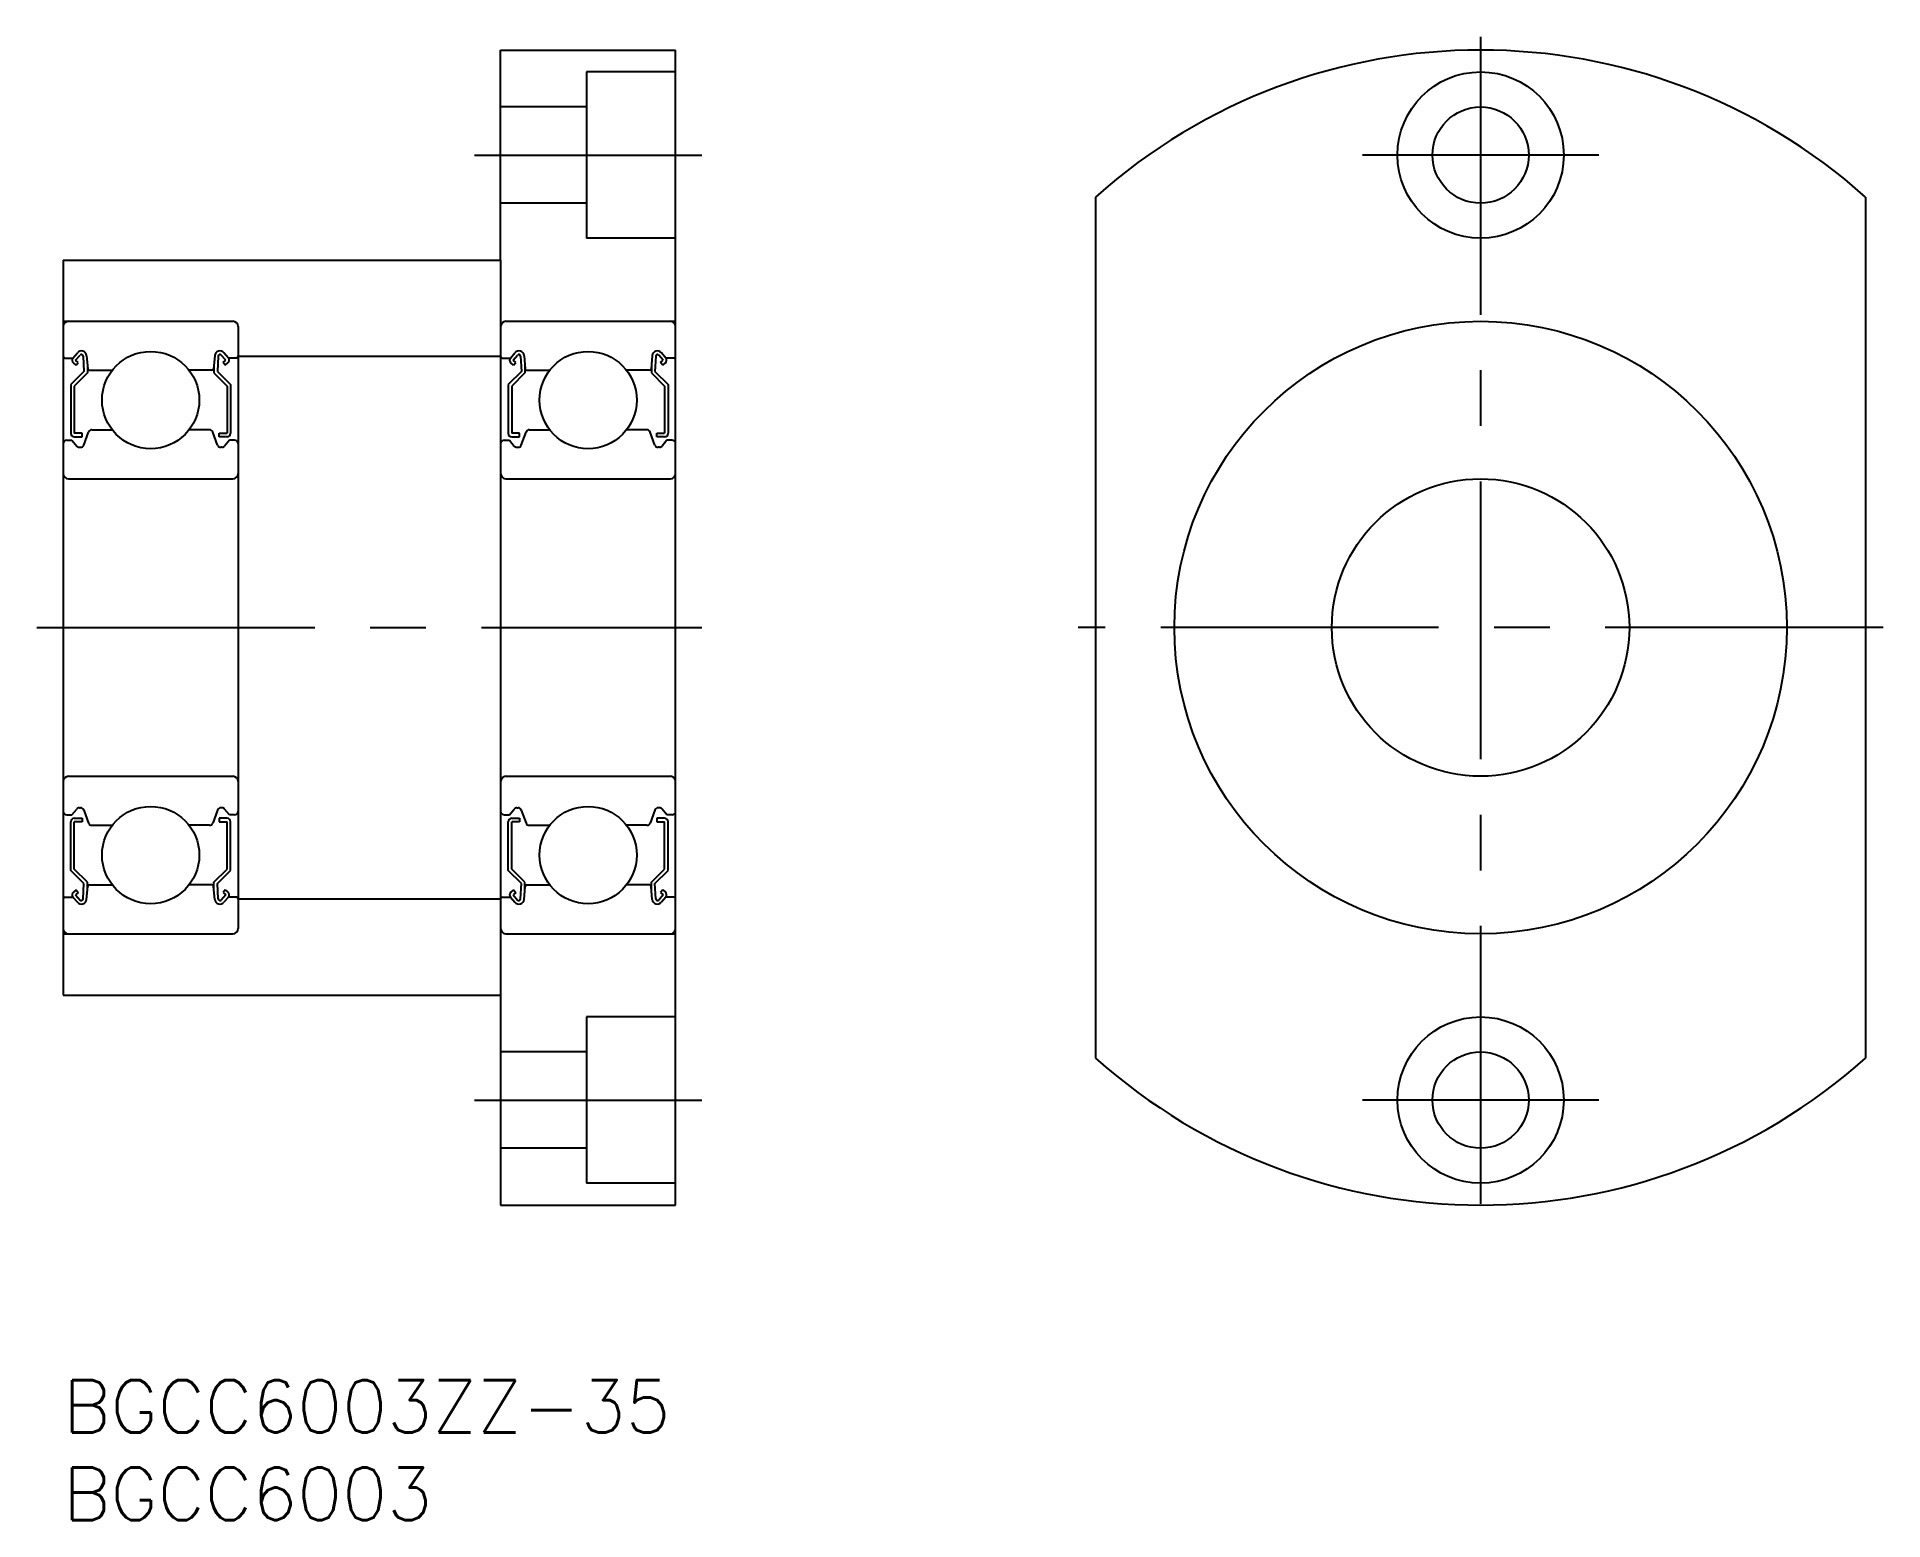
# Model space of a CAD drawing. Extents: x -2 to 104, y -8 to 77.
import ezdxf

# ---------------------------------------------------------------- set-up
doc = ezdxf.new("R2010")
doc.units = 0
doc.header["$LTSCALE"] = 0.5
doc.linetypes.add('CENTER', pattern=[50.8, 31.75, -6.35, 6.35, -6.35])
doc.linetypes.add('DASHED', pattern=[19.05, 12.7, -6.35])
for name, color, linetype in [('MSM_CENTER', 1, 'CENTER'), ('MSM_CONTINUOUS', 7, 'CONTINUOUS'), ('MSM_DASHED', 4, 'DASHED'), ('MSM_PART_NUMBER', 7, 'CONTINUOUS')]:
    doc.layers.add(name, color=color, linetype=linetype)
doc.styles.get("Standard").update_dxf_attribs({"font": 'txt.shx', "height": 3, "bigfont": 'bigfont.shx'})

msp = doc.modelspace()

# ---------------------------------------------------------------- linework, layer by layer
at = {"layer": 'MSM_CENTER'}
for p, q in [((81, 76.75), (81, 9.25)), ((23.5, 70), (36.5, 70)), ((87.75, 70), (74.25, 70)), ((-1.5, 43), (36.5, 43)), ((104, 43), (58, 43)), ((23.5, 16), (36.5, 16)), ((87.75, 16), (74.25, 16))]:
    msp.add_line(p, q, dxfattribs=at)
at = {"layer": 'MSM_CONTINUOUS'}
for p, q in [((25, 64), (25, 76)), ((25, 76), (35, 76)), ((35, 10), (35, 76)), ((29.9, 74.75), (29.9, 65.25)), ((35, 74.75), (29.9, 74.75)), ((29.9, 72.75), (25, 72.75)), ((59, 67.596748), (59, 18.403252)), ((103, 67.596748), (103, 18.403252)), ((29.9, 67.25), (25, 67.25)), ((35, 65.25), (29.9, 65.25)), ((0, 64), (25, 64)), ((0, 64), (0, 22)), ((0, 60.5), (9.7, 60.5)), ((10, 60.2), (10, 25.8)), ((25, 60.2), (25, 25.8)), ((25.3, 60.5), (35, 60.5)), ((0.1, 58.39998), (0.560027, 58.39998)), ((0.560022, 58.399974), (0.809631, 58.697479)), ((0.738, 57.98994), (0.5849, 58.118031)), ((0.712984, 58.270949), (0.963328, 58.569309)), ((0.866004, 58.142945), (0.712984, 58.270949)), ((0.738, 57.98994), (0.866004, 58.142945)), ((1.139812, 58.509951), (1.183005, 57.633024)), ((1.338315, 58.530785), (1.402972, 57.79127)), ((8.661685, 58.530785), (8.597028, 57.79127)), ((8.860187, 58.509951), (8.816995, 57.633024)), ((9.287015, 58.270949), (9.036672, 58.569309)), ((9.133996, 58.142945), (9.287015, 58.270949)), ((9.262, 57.98994), (9.133996, 58.142945)), ((9.439978, 58.399974), (9.190369, 58.697479)), ((9.262, 57.98994), (9.4151, 58.118031)), ((9.9, 58.39998), (9.439973, 58.39998)), ((10, 58.5), (25, 58.5)), ((25.1, 58.39998), (25.560027, 58.39998)), ((25.560022, 58.399974), (25.809631, 58.697479)), ((25.738, 57.98994), (25.5849, 58.118031)), ((25.712984, 58.270949), (25.963328, 58.569309)), ((25.866004, 58.142945), (25.712984, 58.270949)), ((25.738, 57.98994), (25.866004, 58.142945)), ((26.139812, 58.509951), (26.183005, 57.633024)), ((26.338315, 58.530785), (26.402972, 57.79127)), ((33.661685, 58.530785), (33.597028, 57.79127)), ((33.860187, 58.509951), (33.816995, 57.633024)), ((34.287015, 58.270949), (34.036672, 58.569309)), ((34.133996, 58.142945), (34.287015, 58.270949)), ((34.262, 57.98994), (34.133996, 58.142945)), ((34.439978, 58.399974), (34.190369, 58.697479)), ((34.262, 57.98994), (34.4151, 58.118031)), ((34.9, 58.39998), (34.439973, 58.39998)), ((1.183005, 57.633024), (0.433, 56.88301)), ((1.383, 57.54997), (0.633, 56.79998)), ((1.383, 58.01999), (1.383, 57.54997)), ((1.502592, 57.69998), (2.802687, 57.69998)), ((8.497408, 57.69998), (7.197313, 57.69998)), ((8.617, 58.01999), (8.617, 57.54997)), ((8.617, 57.54997), (9.367, 56.79998)), ((8.816995, 57.633024), (9.567, 56.88301)), ((26.183005, 57.633024), (25.433, 56.88301)), ((26.383, 57.54997), (25.633, 56.79998)), ((26.383, 58.01999), (26.383, 57.54997)), ((26.502592, 57.69998), (27.802687, 57.69998)), ((33.497408, 57.69998), (32.197313, 57.69998)), ((33.617, 58.01999), (33.617, 57.54997)), ((33.617, 57.54997), (34.367, 56.79998)), ((33.816995, 57.633024), (34.567, 56.88301)), ((0.433, 56.88301), (0.433, 54.09998)), ((0.633, 56.79998), (0.633, 54.09999)), ((9.367, 56.79998), (9.367, 54.09999)), ((9.567, 56.88301), (9.567, 54.09998)), ((25.433, 56.88301), (25.433, 54.09998)), ((25.633, 56.79998), (25.633, 54.09999)), ((34.367, 56.79998), (34.367, 54.09999)), ((34.567, 56.88301), (34.567, 54.09998)), ((1.083, 54.09999), (0.633, 54.09999)), ((0.633, 53.89998), (1.083, 53.89998)), ((1.083, 53.89998), (1.083, 54.09999)), ((1.181844, 53.43156), (1.450154, 54.168419)), ((1.638083, 54.29999), (2.80271, 54.29999)), ((8.361917, 54.29999), (7.19729, 54.29999)), ((8.818155, 53.43156), (8.549846, 54.168419)), ((8.917, 53.89998), (8.917, 54.09999)), ((8.917, 54.09999), (9.367, 54.09999)), ((9.367, 53.89998), (8.917, 53.89998)), ((26.083, 54.09999), (25.633, 54.09999)), ((25.633, 53.89998), (26.083, 53.89998)), ((26.083, 53.89998), (26.083, 54.09999)), ((26.181844, 53.43156), (26.450154, 54.168419)), ((26.638083, 54.29999), (27.80271, 54.29999)), ((33.361917, 54.29999), (32.19729, 54.29999)), ((33.818155, 53.43156), (33.549846, 54.168419)), ((33.917, 53.89998), (33.917, 54.09999)), ((33.917, 54.09999), (34.367, 54.09999)), ((34.367, 53.89998), (33.917, 53.89998)), ((0.2, 53.69998), (0.499991, 53.69998)), ((0.499991, 53.69998), (0.775612, 53.371446)), ((0.928832, 53.29999), (0.993915, 53.29999)), ((9.071167, 53.29999), (9.006085, 53.29999)), ((9.500008, 53.69998), (9.224388, 53.371446)), ((9.8, 53.69998), (9.500008, 53.69998)), ((25.2, 53.69998), (25.499991, 53.69998)), ((25.499991, 53.69998), (25.775612, 53.371446)), ((25.928832, 53.29999), (25.993915, 53.29999)), ((34.071167, 53.29999), (34.006085, 53.29999)), ((34.500008, 53.69998), (34.224388, 53.371446)), ((34.8, 53.69998), (34.500008, 53.69998)), ((0.3, 51.5), (9.7, 51.5)), ((25.3, 51.5), (34.7, 51.5)), ((0.3, 34.5), (9.7, 34.5)), ((25.3, 34.5), (34.7, 34.5)), ((0.2, 32.30002), (0.499991, 32.30002)), ((0.433, 29.11699), (0.433, 31.90002)), ((0.499991, 32.30002), (0.775612, 32.628553)), ((0.633, 32.10002), (1.083, 32.10002)), ((0.633, 29.20002), (0.633, 31.90001)), ((1.083, 31.90001), (0.633, 31.90001)), ((0.928832, 32.70001), (0.993915, 32.70001)), ((1.083, 32.10002), (1.083, 31.90001)), ((1.181844, 32.568439), (1.450154, 31.83158)), ((1.638083, 31.70001), (2.80271, 31.70001)), ((8.361917, 31.70001), (7.19729, 31.70001)), ((8.818155, 32.568439), (8.549846, 31.83158)), ((8.917, 32.10002), (8.917, 31.90001)), ((9.367, 32.10002), (8.917, 32.10002)), ((8.917, 31.90001), (9.367, 31.90001)), ((9.071167, 32.70001), (9.006085, 32.70001)), ((9.500008, 32.30002), (9.224388, 32.628553)), ((9.367, 29.20002), (9.367, 31.90001)), ((9.8, 32.30002), (9.500008, 32.30002)), ((9.567, 29.11699), (9.567, 31.90002)), ((25.2, 32.30002), (25.499991, 32.30002)), ((25.433, 29.11699), (25.433, 31.90002)), ((25.499991, 32.30002), (25.775612, 32.628553)), ((25.633, 32.10002), (26.083, 32.10002)), ((25.633, 29.20002), (25.633, 31.90001)), ((26.083, 31.90001), (25.633, 31.90001)), ((25.928832, 32.70001), (25.993915, 32.70001)), ((26.083, 32.10002), (26.083, 31.90001)), ((26.181844, 32.568439), (26.450154, 31.83158)), ((26.638083, 31.70001), (27.80271, 31.70001)), ((33.361917, 31.70001), (32.19729, 31.70001)), ((33.818155, 32.568439), (33.549846, 31.83158)), ((33.917, 32.10002), (33.917, 31.90001)), ((34.367, 32.10002), (33.917, 32.10002)), ((33.917, 31.90001), (34.367, 31.90001)), ((34.071167, 32.70001), (34.006085, 32.70001)), ((34.500008, 32.30002), (34.224388, 32.628553)), ((34.367, 29.20002), (34.367, 31.90001)), ((34.8, 32.30002), (34.500008, 32.30002)), ((34.567, 29.11699), (34.567, 31.90002)), ((1.183005, 28.366975), (0.433, 29.11699)), ((1.383, 28.45003), (0.633, 29.20002)), ((8.617, 28.45003), (9.367, 29.20002)), ((8.816995, 28.366975), (9.567, 29.11699)), ((26.183005, 28.366975), (25.433, 29.11699)), ((26.383, 28.45003), (25.633, 29.20002)), ((33.617, 28.45003), (34.367, 29.20002)), ((33.816995, 28.366975), (34.567, 29.11699)), ((0.1, 27.60002), (0.560027, 27.60002)), ((0.560022, 27.600025), (0.809631, 27.30252)), ((0.738, 28.01006), (0.5849, 27.881968)), ((0.866004, 27.857055), (0.712984, 27.72905)), ((0.712984, 27.72905), (0.963328, 27.43069)), ((0.738, 28.01006), (0.866004, 27.857055)), ((1.139812, 27.490048), (1.183005, 28.366975)), ((1.338315, 27.469214), (1.402972, 28.20873)), ((1.383, 27.98001), (1.383, 28.45003)), ((1.502592, 28.30002), (2.802687, 28.30002)), ((8.497408, 28.30002), (7.197313, 28.30002)), ((8.661685, 27.469214), (8.597028, 28.20873)), ((8.617, 27.98001), (8.617, 28.45003)), ((8.860187, 27.490048), (8.816995, 28.366975)), ((9.287015, 27.72905), (9.036672, 27.43069)), ((9.262, 28.01006), (9.133996, 27.857055)), ((9.133996, 27.857055), (9.287015, 27.72905)), ((9.439978, 27.600025), (9.190369, 27.30252)), ((9.262, 28.01006), (9.4151, 27.881968)), ((9.9, 27.60002), (9.439973, 27.60002)), ((10, 27.5), (25, 27.5)), ((25.1, 27.60002), (25.560027, 27.60002)), ((25.560022, 27.600025), (25.809631, 27.30252)), ((25.738, 28.01006), (25.5849, 27.881968)), ((25.866004, 27.857055), (25.712984, 27.72905)), ((25.712984, 27.72905), (25.963328, 27.43069)), ((25.738, 28.01006), (25.866004, 27.857055)), ((26.139812, 27.490048), (26.183005, 28.366975)), ((26.338315, 27.469214), (26.402972, 28.20873)), ((26.383, 27.98001), (26.383, 28.45003)), ((26.502592, 28.30002), (27.802687, 28.30002)), ((33.497408, 28.30002), (32.197313, 28.30002)), ((33.661685, 27.469214), (33.597028, 28.20873)), ((33.617, 27.98001), (33.617, 28.45003)), ((33.860187, 27.490048), (33.816995, 28.366975)), ((34.287015, 27.72905), (34.036672, 27.43069)), ((34.262, 28.01006), (34.133996, 27.857055)), ((34.133996, 27.857055), (34.287015, 27.72905)), ((34.439978, 27.600025), (34.190369, 27.30252)), ((34.262, 28.01006), (34.4151, 27.881968)), ((34.9, 27.60002), (34.439973, 27.60002)), ((0, 25.5), (9.7, 25.5)), ((25.3, 25.5), (35, 25.5)), ((0, 22), (25, 22)), ((25, 22), (25, 10)), ((35, 20.75), (29.9, 20.75)), ((29.9, 20.75), (29.9, 11.25)), ((29.9, 18.75), (25, 18.75)), ((29.9, 13.25), (25, 13.25)), ((35, 11.25), (29.9, 11.25)), ((25, 10), (35, 10))]:
    msp.add_line(p, q, dxfattribs=at)
for centre, radius in [((81, 70), 4.75), ((81, 70), 2.75), ((81, 43), 17.5), ((5, 56), 2.77815), ((30, 56), 2.77815), ((81, 43), 8.5), ((5, 30), 2.77815), ((30, 30), 2.77815), ((81, 16), 4.75), ((81, 16), 2.75)]:
    msp.add_circle(centre, radius, dxfattribs=at)
for centre, radius, start, end in [((81, 43), 33, 48.1896851, 131.8103149), ((0.3, 60.2), 0.3, 90, 180), ((9.7, 60.2), 0.3, 0, 90), ((25.3, 60.2), 0.3, 90, 180), ((34.7, 60.2), 0.3, 0, 90), ((0.1, 58.49998), 0.1, 180, 270), ((0.713238, 58.271425), 0.2, 140.00312, 230.08226), ((1.039455, 58.504656), 0.3, 4.996761, 140.00312), ((1.039933, 58.505032), 0.1, 2.819785, 140.001187), ((8.960545, 58.504656), 0.3, 39.99688, 175.003239), ((8.960066, 58.505032), 0.1, 39.998813, 177.180215), ((9.286762, 58.271425), 0.2, 309.91774, 39.99688), ((9.9, 58.49998), 0.1, 270, 0), ((25.1, 58.49998), 0.1, 180, 270), ((25.713238, 58.271425), 0.2, 140.00312, 230.08226), ((26.039455, 58.504656), 0.3, 4.996761, 140.00312), ((26.039933, 58.505032), 0.1, 2.819785, 140.001187), ((33.960545, 58.504656), 0.3, 39.99688, 175.003239), ((33.960066, 58.505032), 0.1, 39.998813, 177.180215), ((34.286762, 58.271425), 0.2, 309.91774, 39.99688), ((34.9, 58.49998), 0.1, 270, 0), ((1.502592, 57.79998), 0.1, 184.996761, 270), ((8.497408, 57.79998), 0.1, 270, 355.003239), ((26.502592, 57.79998), 0.1, 184.996761, 270), ((33.497408, 57.79998), 0.1, 270, 355.003239), ((0.633, 54.09998), 0.2, 180, 270), ((1.638083, 54.09999), 0.2, 90, 159.992146), ((8.361917, 54.09999), 0.2, 20.007854, 90), ((9.367, 54.09998), 0.2, 270, 0), ((25.633, 54.09998), 0.2, 180, 270), ((26.638083, 54.09999), 0.2, 90, 159.992146), ((33.361917, 54.09999), 0.2, 20.007854, 90), ((34.367, 54.09998), 0.2, 270, 0), ((0.2, 53.49998), 0.2, 90, 180), ((0.928832, 53.49999), 0.2, 219.994668, 270), ((0.993915, 53.49999), 0.2, 270, 339.992146), ((9.006085, 53.49999), 0.2, 200.007854, 270), ((9.071167, 53.49999), 0.2, 270, 320.005332), ((9.8, 53.49998), 0.2, 0, 90), ((25.2, 53.49998), 0.2, 90, 180), ((25.928832, 53.49999), 0.2, 219.994668, 270), ((25.993915, 53.49999), 0.2, 270, 339.992146), ((34.006085, 53.49999), 0.2, 200.007854, 270), ((34.071167, 53.49999), 0.2, 270, 320.005332), ((34.8, 53.49998), 0.2, 0, 90), ((0.3, 51.8), 0.3, 180, 270), ((9.7, 51.8), 0.3, 270, 0), ((25.3, 51.8), 0.3, 180, 270), ((34.7, 51.8), 0.3, 270, 0), ((0.3, 34.2), 0.3, 90, 180), ((9.7, 34.2), 0.3, 0, 90), ((25.3, 34.2), 0.3, 90, 180), ((34.7, 34.2), 0.3, 0, 90), ((0.2, 32.50002), 0.2, 180, 270), ((0.633, 31.90002), 0.2, 90, 180), ((0.928832, 32.50001), 0.2, 90, 140.005332), ((0.993915, 32.50001), 0.2, 20.007854, 90), ((1.638083, 31.90001), 0.2, 200.007854, 270), ((8.361917, 31.90001), 0.2, 270, 339.992146), ((9.006085, 32.50001), 0.2, 90, 159.992146), ((9.071167, 32.50001), 0.2, 39.994668, 90), ((9.367, 31.90002), 0.2, 0, 90), ((9.8, 32.50002), 0.2, 270, 0), ((25.2, 32.50002), 0.2, 180, 270), ((25.633, 31.90002), 0.2, 90, 180), ((25.928832, 32.50001), 0.2, 90, 140.005332), ((25.993915, 32.50001), 0.2, 20.007854, 90), ((26.638083, 31.90001), 0.2, 200.007854, 270), ((33.361917, 31.90001), 0.2, 270, 339.992146), ((34.006085, 32.50001), 0.2, 90, 159.992146), ((34.071167, 32.50001), 0.2, 39.994668, 90), ((34.367, 31.90002), 0.2, 0, 90), ((34.8, 32.50002), 0.2, 270, 0), ((0.1, 27.50002), 0.1, 90, 180), ((0.713238, 27.728575), 0.2, 129.91774, 219.99688), ((1.039455, 27.495344), 0.3, 219.99688, 355.003239), ((1.039933, 27.494967), 0.1, 219.998813, 357.180215), ((1.502592, 28.20002), 0.1, 90, 175.003239), ((8.497408, 28.20002), 0.1, 4.996761, 90), ((8.960545, 27.495344), 0.3, 184.996761, 320.00312), ((8.960066, 27.494967), 0.1, 182.819785, 320.001187), ((9.286762, 27.728575), 0.2, 320.00312, 50.08226), ((9.9, 27.50002), 0.1, 0, 90), ((25.1, 27.50002), 0.1, 90, 180), ((25.713238, 27.728575), 0.2, 129.91774, 219.99688), ((26.039455, 27.495344), 0.3, 219.99688, 355.003239), ((26.039933, 27.494967), 0.1, 219.998813, 357.180215), ((26.502592, 28.20002), 0.1, 90, 175.003239), ((33.497408, 28.20002), 0.1, 4.996761, 90), ((33.960545, 27.495344), 0.3, 184.996761, 320.00312), ((33.960066, 27.494967), 0.1, 182.819785, 320.001187), ((34.286762, 27.728575), 0.2, 320.00312, 50.08226), ((34.9, 27.50002), 0.1, 0, 90), ((0.3, 25.8), 0.3, 180, 270), ((9.7, 25.8), 0.3, 270, 0), ((25.3, 25.8), 0.3, 180, 270), ((34.7, 25.8), 0.3, 270, 0), ((81, 43), 33, 228.1896851, 311.8103149)]:
    msp.add_arc(centre, radius, start, end, dxfattribs=at)
at = {"layer": 'MSM_DASHED'}
for p, q in [((25, 64), (25, 60.2)), ((25, 25.8), (25, 22))]:
    msp.add_line(p, q, dxfattribs=at)

# ---------------------------------------------------------------- texts
at = {"layer": 'MSM_PART_NUMBER'}
for s, p in [('BGCC6003ZZ-35', (0, -3)), ('BGCC6003', (0, -8))]:
    msp.add_text(s, height=3, dxfattribs=at).set_placement(p)

doc.saveas('drawing.dxf')
